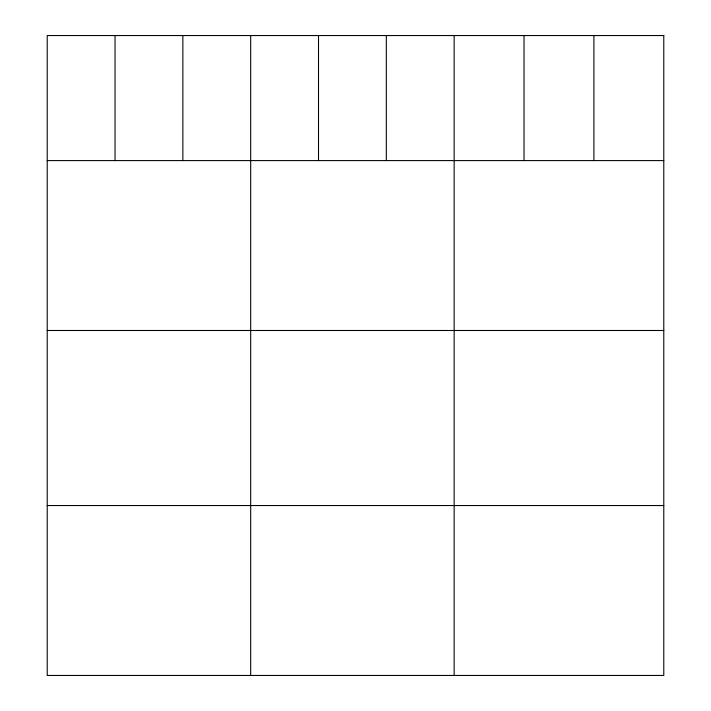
<?xml version="1.0" encoding="UTF-8"?>
<svg xmlns="http://www.w3.org/2000/svg" width="711" height="711" viewBox="0 0 711 711"><rect width="100%" height="100%" fill="white"/><g stroke="black" fill="none" stroke-linecap="round" stroke-linejoin="round"><path stroke-width="1.07" d="M47.219 160.588L663.781 160.588M47.219 330.491L663.781 330.491M47.219 505.548L663.781 505.548M593.907 35.55L593.907 160.588M524.025 35.55L524.025 160.588M454.151 35.55L454.151 675.45M386.331 35.55L386.331 160.588M318.51 35.55L318.51 160.588M250.681 35.55L250.681 675.45M182.86 35.55L182.86 160.588M115.04 35.55L115.04 160.588M663.781 35.55L47.219 35.55L47.219 675.45L663.781 675.45L663.781 35.55"/></g></svg>
